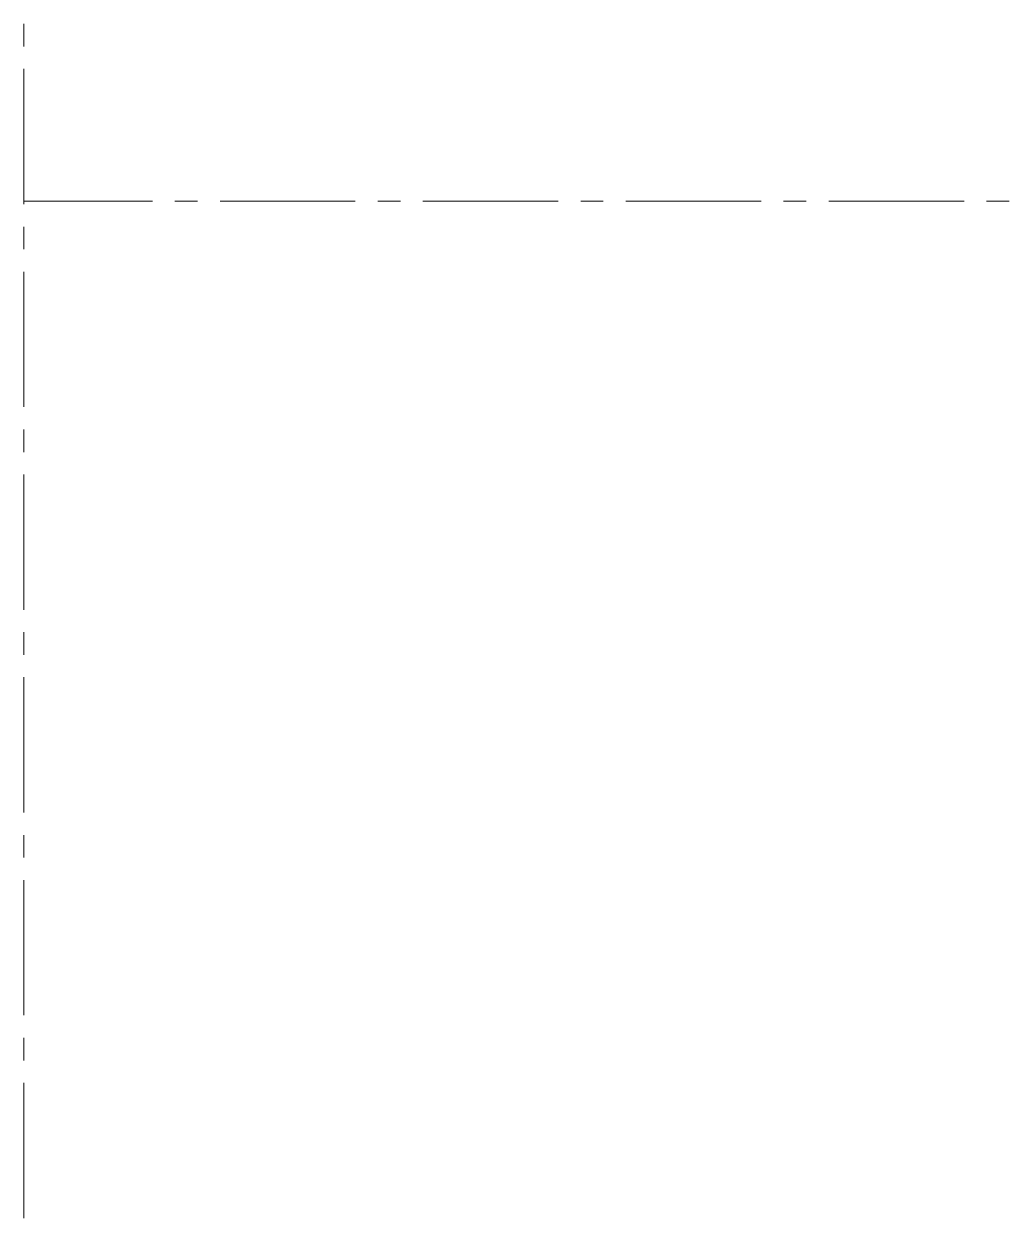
# Model space of a CAD drawing. Header units: millimetres. Extents: x 117 to 78452272, y 10 to 169749766.
# Drawn here: x 78421897 to 78434108, y 169663081 to 169677893 of the extents above; entities that cross this region are included whole.
import ezdxf

# ---------------------------------------------------------------- set-up
doc = ezdxf.new("R2010")
doc.units = ezdxf.units.MM

msp = doc.modelspace()

# ---------------------------------------------------------------- linework, layer by layer
at = {"color": 0, "lineweight": 0}
for points in [[(78421896.714, 169677613.619), (78421896.714, 169677892.853)], [(78421896.714, 169675657.254), (78421896.714, 169677333.953)], [(78423488.954, 169675693.451), (78421896.714, 169675693.451)], [(78424047.854, 169675693.451), (78423768.62, 169675693.451)], [(78426004.22, 169675693.451), (78424327.52, 169675693.451)], [(78426563.119, 169675693.451), (78426283.454, 169675693.451)], [(78428519.485, 169675693.451), (78426842.354, 169675693.451)], [(78429078.385, 169675693.451), (78428798.719, 169675693.451)], [(78431034.75, 169675693.451), (78429357.619, 169675693.451)], [(78431593.65, 169675693.451), (78431313.985, 169675693.451)], [(78433549.585, 169675693.451), (78431872.885, 169675693.451)], [(78434108.485, 169675693.451), (78433829.25, 169675693.451)], [(78421896.714, 169675098.354), (78421896.714, 169675377.588)], [(78421896.714, 169673141.988), (78421896.714, 169674818.688)], [(78421896.714, 169672583.088), (78421896.714, 169672862.754)], [(78421896.714, 169670626.723), (78421896.714, 169672303.854)], [(78421896.714, 169670067.823), (78421896.714, 169670347.488)], [(78421896.714, 169668111.888), (78421896.714, 169669788.588)], [(78421896.714, 169667552.558), (78421896.714, 169667832.223)], [(78421896.714, 169665596.623), (78421896.714, 169667273.323)], [(78421896.714, 169665037.723), (78421896.714, 169665316.958)], [(78421896.714, 169663081.358), (78421896.714, 169664758.058)]]:
    msp.add_lwpolyline(points, dxfattribs=at)

doc.saveas('drawing.dxf')
